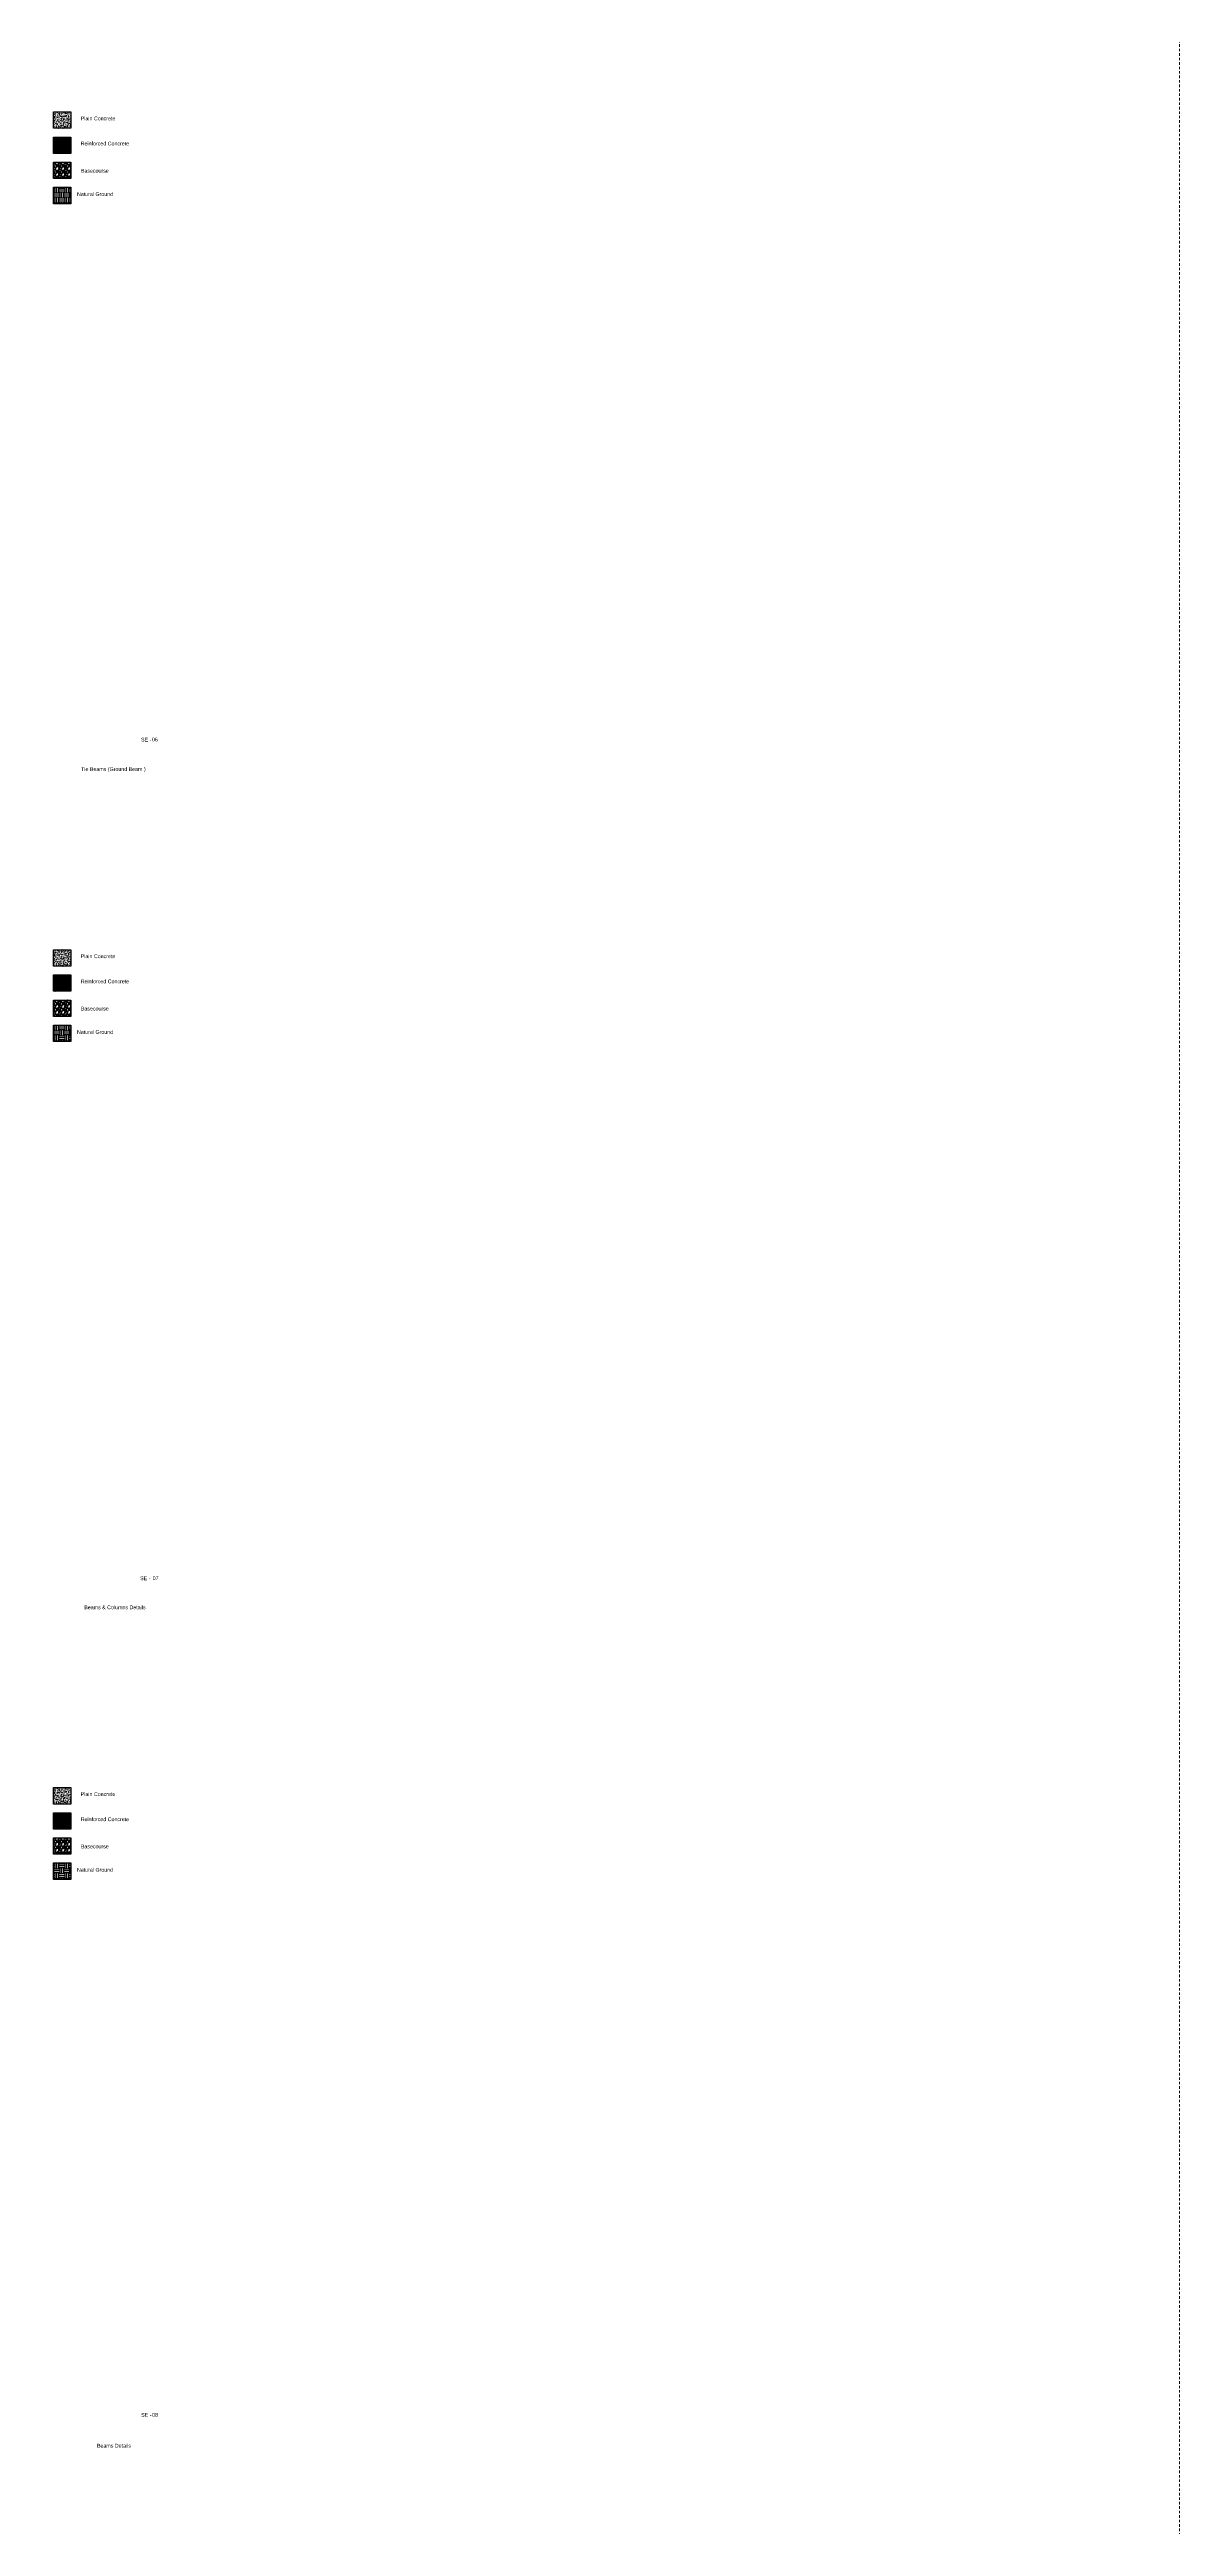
# Model space of a CAD drawing. Extents: x 166525 to 167198, y 178739 to 179747.
# Drawn here: x 166666.2 to 166723.1, y 179342.2 to 179466.9 of the extents above; entities that cross this region are included whole.
import ezdxf

# ---------------------------------------------------------------- set-up
doc = ezdxf.new("R2010")
doc.units = 0
doc.header["$MEASUREMENT"] = 0
doc.linetypes.add('HIDDEN2', pattern=[0.1875, 0.125, -0.0625])
doc.layers.get('0').update_dxf_attribs({"linetype": 'CONTINUOUS'})
for name, color, linetype in [('000FRAME', 7, 'CONTINUOUS'), ('006COL', 5, 'CONTINUOUS'), ('007HATH', 8, 'CONTINUOUS'), ('Line 1', 2, 'CONTINUOUS'), ('TXT', 6, 'CONTINUOUS')]:
    doc.layers.add(name, color=color, linetype=linetype)
doc.layers.add('BEAM', color=6, linetype='CONTINUOUS', lineweight=13)

msp = doc.modelspace()

# ---------------------------------------------------------------- hatches: boundary and pattern name
at = {"linetype": 'Continuous'}
h = msp.add_hatch(dxfattribs=at)
h.set_pattern_fill('EARTH', color=8, style=0)
h.set_pattern_definition([(0, (-0.29138, 210.76524), (0.25, 0.25), [0.25, -0.25]), (0, (-0.29138, 210.859), (0.25, 0.25), [0.25, -0.25]), (0, (-0.29138, 210.95274), (0.25, 0.25), [0.25, -0.25]), (90, (-0.26013, 210.984), (-0.25, 0.25), [0.25, -0.25]), (90, (-0.16638, 210.984), (-0.25, 0.25), [0.25, -0.25]), (90, (-0.07263, 210.984), (-0.25, 0.25), [0.25, -0.25])])
h.paths.add_polyline_path([(166667.29067, 179459.99004), (166666.40831, 179459.99004), (166666.40831, 179459.16338), (166667.29067, 179459.16338)])
h = msp.add_hatch(dxfattribs=at)
h.set_pattern_fill('EARTH', color=8, style=0)
h.set_pattern_definition([(0, (-0.29138, 168.57447), (0.25, 0.25), [0.25, -0.25]), (0, (-0.29138, 168.66822), (0.25, 0.25), [0.25, -0.25]), (0, (-0.29138, 168.76197), (0.25, 0.25), [0.25, -0.25]), (90, (-0.26013, 168.79322), (-0.25, 0.25), [0.25, -0.25]), (90, (-0.16638, 168.79322), (-0.25, 0.25), [0.25, -0.25]), (90, (-0.07263, 168.79322), (-0.25, 0.25), [0.25, -0.25])])
h.paths.add_polyline_path([(166667.29067, 179417.79927), (166666.40831, 179417.79927), (166666.40831, 179416.97261), (166667.29067, 179416.97261)])
h = msp.add_hatch(dxfattribs=at)
h.set_pattern_fill('EARTH', color=8, style=0)
h.set_pattern_definition([(0, (-0.29138, 126.3837), (0.25, 0.25), [0.25, -0.25]), (0, (-0.29138, 126.47745), (0.25, 0.25), [0.25, -0.25]), (0, (-0.29138, 126.5712), (0.25, 0.25), [0.25, -0.25]), (90, (-0.26013, 126.60245), (-0.25, 0.25), [0.25, -0.25]), (90, (-0.16638, 126.60245), (-0.25, 0.25), [0.25, -0.25]), (90, (-0.07263, 126.60245), (-0.25, 0.25), [0.25, -0.25])])
h.paths.add_polyline_path([(166667.29067, 179375.6085), (166666.40831, 179375.6085), (166666.40831, 179374.78184), (166667.29067, 179374.78184)])
at = {"layer": '006COL'}
h = msp.add_hatch(dxfattribs=at)
h.set_pattern_fill('ANSI37', color=8, scale=0.38995, angle=90, style=0)
h.set_pattern_definition([(135, (166535.93206, 179341.15824), (-0.034467066, -0.034467066), []), (225, (166535.93206, 179341.15824), (0.034467066, -0.034467066), [])])
h.paths.add_polyline_path([(166666.40831, 179462.52088), (166666.40831, 179461.69422), (166667.29067, 179461.69422), (166667.29067, 179462.52088)])
h = msp.add_hatch(dxfattribs=at)
h.set_pattern_fill('ANSI37', color=8, scale=0.38995, angle=90, style=0)
h.set_pattern_definition([(135, (166535.93206, 179298.96747), (-0.034467066, -0.034467066), []), (225, (166535.93206, 179298.96747), (0.034467066, -0.034467066), [])])
h.paths.add_polyline_path([(166666.40831, 179420.33011), (166666.40831, 179419.50345), (166667.29067, 179419.50345), (166667.29067, 179420.33011)])
h = msp.add_hatch(dxfattribs=at)
h.set_pattern_fill('ANSI37', color=8, scale=0.38995, angle=90, style=0)
h.set_pattern_definition([(135, (166535.93206, 179256.7767), (-0.034467066, -0.034467066), []), (225, (166535.93206, 179256.7767), (0.034467066, -0.034467066), [])])
h.paths.add_polyline_path([(166666.40831, 179378.13934), (166666.40831, 179377.31268), (166667.29067, 179377.31268), (166667.29067, 179378.13934)])
at = {"layer": '007HATH'}
h = msp.add_hatch(dxfattribs=at)
h.set_pattern_fill('AR-CONC', color=8, scale=0.015598, angle=270, style=0)
h.set_pattern_definition([(320, (166539.80306, 179340.40512), (-0.009788086, -0.11187834), [0.01169851, -0.12868361]), (265, (166539.80306, 179340.40512), (0.11732703, 0.02164245), [0.00935881, -0.10294689]), (10.451444, (166539.80224, 179340.39579), (0.10753894, -0.09023589), [0.009942204, -0.10936424]), (316.1842, (166539.83425, 179340.40512), (-0.02581772, -0.16646845), [0.01754777, -0.19302542]), (6.63564, (166539.8321, 179340.39124), (0.15194315, -0.1457887), [0.01491331, -0.16404645]), (261.18416, (166539.83425, 179340.40512), (0.15194315, -0.1457887), [0.01403821, -0.15442033]), (291, (166539.82645, 179340.38952), (-0.06280055, -0.09310564), [0.01169851, -0.12868361]), (236, (166539.82645, 179340.38952), (0.113109, -0.03795236), [0.00935881, -0.10294689]), (341.451445, (166539.82122, 179340.38176), (0.05030845, -0.131058), [0.0099422, -0.10936424]), (307.5, (166539.803057, 179340.405116), (0.051924828, -0.001896696), [0, -0.101699048, 0, -0.10450669, 0, -0.10333684]), (277.5, (166539.803057, 179340.405116), (0.061520392, -0.041033622), [0, -0.059584411, 0, -0.099359346, 0, -0.039384984]), (237.5, (166539.803057, 179340.4399), (-0.003518112, -0.083265695), [0, -0.038995034, 0, -0.121664505, 0, -0.16143944]), (227.5, (166539.80306, 179340.4555), (0.01561439, -0.090965457), [0, -0.050693544, 0, -0.08079771, 0, -0.1146454])])
h.paths.add_polyline_path([(166667.29067, 179463.78629), (166666.40831, 179463.78629), (166666.40831, 179462.95964), (166667.29067, 179462.95964)])
h = msp.add_hatch(dxfattribs=at)
h.set_pattern_fill('AR-CONC', color=8, scale=0.015598, angle=270, style=0)
h.set_pattern_definition([(320, (166539.80306, 179298.214345), (-0.009788086, -0.11187834), [0.01169851, -0.12868361]), (265, (166539.80306, 179298.21434), (0.11732703, 0.02164245), [0.00935881, -0.10294689]), (10.451444, (166539.80224, 179298.20502), (0.10753894, -0.09023589), [0.009942204, -0.10936424]), (316.1842, (166539.83425, 179298.21434), (-0.02581772, -0.16646845), [0.01754777, -0.19302542]), (6.63564, (166539.8321, 179298.20047), (0.15194315, -0.1457887), [0.01491331, -0.16404645]), (261.18416, (166539.83425, 179298.21434), (0.15194315, -0.1457887), [0.01403821, -0.15442033]), (291, (166539.82645, 179298.19875), (-0.06280055, -0.09310564), [0.01169851, -0.12868361]), (236, (166539.82645, 179298.19875), (0.113109, -0.03795236), [0.00935881, -0.10294689]), (341.451445, (166539.82122, 179298.19099), (0.05030845, -0.131058), [0.0099422, -0.10936424]), (307.5, (166539.803057, 179298.214345), (0.051924828, -0.001896696), [0, -0.101699048, 0, -0.10450669, 0, -0.10333684]), (277.5, (166539.803057, 179298.214345), (0.061520392, -0.041033622), [0, -0.059584411, 0, -0.099359346, 0, -0.039384984]), (237.5, (166539.803057, 179298.24913), (-0.003518112, -0.083265695), [0, -0.038995034, 0, -0.121664505, 0, -0.16143944]), (227.5, (166539.80306, 179298.26473), (0.01561439, -0.090965457), [0, -0.050693544, 0, -0.08079771, 0, -0.1146454])])
h.paths.add_polyline_path([(166667.29067, 179421.59552), (166666.40831, 179421.59552), (166666.40831, 179420.76887), (166667.29067, 179420.76887)])
h = msp.add_hatch(dxfattribs=at)
h.set_pattern_fill('AR-CONC', color=8, scale=0.015598, angle=270, style=0)
h.set_pattern_definition([(320, (166539.80306, 179256.02357), (-0.009788086, -0.11187834), [0.01169851, -0.12868361]), (265, (166539.80306, 179256.02357), (0.11732703, 0.02164245), [0.00935881, -0.10294689]), (10.451444, (166539.80224, 179256.01425), (0.10753894, -0.09023589), [0.009942204, -0.10936424]), (316.1842, (166539.83425, 179256.02357), (-0.02581772, -0.16646845), [0.01754777, -0.19302542]), (6.63564, (166539.8321, 179256.0097), (0.15194315, -0.1457887), [0.01491331, -0.16404645]), (261.18416, (166539.83425, 179256.02357), (0.15194315, -0.1457887), [0.01403821, -0.15442033]), (291, (166539.82645, 179256.00798), (-0.06280055, -0.09310564), [0.01169851, -0.12868361]), (236, (166539.82645, 179256.00798), (0.113109, -0.03795236), [0.00935881, -0.10294689]), (341.451445, (166539.82122, 179256.00022), (0.05030845, -0.131058), [0.0099422, -0.10936424]), (307.5, (166539.803057, 179256.023574), (0.051924828, -0.001896696), [0, -0.101699048, 0, -0.10450669, 0, -0.10333684]), (277.5, (166539.803057, 179256.023574), (0.061520392, -0.041033622), [0, -0.059584411, 0, -0.099359346, 0, -0.039384984]), (237.5, (166539.803057, 179256.058358), (-0.003518112, -0.083265695), [0, -0.038995034, 0, -0.121664505, 0, -0.16143944]), (227.5, (166539.80306, 179256.073956), (0.01561439, -0.090965457), [0, -0.050693544, 0, -0.08079771, 0, -0.1146454])])
h.paths.add_polyline_path([(166667.29067, 179379.40475), (166666.40831, 179379.40475), (166666.40831, 179378.5781), (166667.29067, 179378.5781)])
at = {"layer": 'Line 1', "linetype": 'Continuous'}
h = msp.add_hatch(dxfattribs=at)
h.set_pattern_fill('GRAVEL', color=8, scale=0.3, style=0)
h.set_pattern_definition([(228.012787504, (-0.075382, 211.065238), (-2.4, -2.7), [0.0403608, -3.99572641412]), (184.969740728, (-0.102382, 211.035238), (3.6, 0.3), [0.0692604, -6.85677742837]), (132.510447078, (-0.171382, 211.029238), (3, -3.3), [0.0488364, -4.83480977883]), (267.273689006, (-0.288382, 210.954238), (0.3, 6), [0.0630714, -6.2440674125]), (292.833654178, (-0.291382, 210.891238), (-1.5, 3.6), [0.0618465, -6.12281193843]), (357.273689006, (-0.267382, 210.834238), (-6, 0.3), [0.0630714, -6.2440674125]), (37.6942404667, (-0.204382, 210.831238), (-3.9, -3), [0.0834087, -8.25745456467]), (72.255328375, (-0.138382, 210.882238), (2.1, 6.6), [0.0787464, -7.79589644904]), (121.429565615, (-0.114382, 210.957238), (-2.4, 3.9), [0.063285, -6.26522193292]), (175.236358309, (-0.147382, 211.011238), (3.3, -0.3), [0.0722496, -3.54022877364]), (222.397437798, (-0.219382, 211.017238), (-3.6, -3.3), [0.0934344, -9.25001250144]), (138.814074834, (0.008618, 210.951238), (-2.1, 1.8), [0.0318903, -3.15715344382]), (171.46923439, (-0.015382, 210.972238), (3.9, -0.6), [0.0606711, -6.00645342485]), (225, (-0.07538, 210.98124), (-3e-17, -0.3), [0.0424263, -0.3818377687]), (203.198590514, (-0.09638, 211.017238), (1.5, 0.6), [0.0228474, -2.26188453176]), (291.801409486, (-0.11738, 211.00824), (-0.3, 0.9), [0.0323109, -1.58323854214]), (30.963756532, (-0.10538, 210.97824), (0.9, 0.6), [0.0524787, -1.69680686845]), (161.565051177, (-0.06038, 211.00524), (0.6, -0.3), [0.0379473, -0.91073599805]), (16.389540334, (-0.291382, 211.008238), (3, 0.9), [0.05316, -5.262853544]), (70.346175942, (-0.240382, 211.023238), (-1.2000000000004, -3.300000000001), [0.0445983, -4.4152223242]), (293.198590514, (-0.06038, 211.065238), (-0.6, 1.5), [0.0456945, -2.23903743176]), (343.610459666, (-0.042382, 211.023238), (-3, 0.9), [0.05316, -5.262853544]), (339.44395478, (-0.29138, 210.822238), (-1.5, 0.6), [0.051264, -2.5119371236]), (294.775140569, (-0.243382, 210.804238), (-1.5, 3.3), [0.0429534, -4.252392919]), (66.801409486, (-0.05738, 210.765238), (0.6, 1.5), [0.0456945, -2.23903743176]), (17.354024636, (-0.039382, 210.807238), (-3.9, -1.2), [0.0502893, -4.97862708427]), (69.44395478, (-0.20438, 210.765238), (-0.6, -1.5), [0.025632, -2.5375691236]), (101.309932474, (-0.07538, 210.76524), (-0.3, 1.2), [0.015297, -1.51440885408]), (165.963756532, (-0.07838, 210.78024), (0.9, -0.3), [0.0618465, -1.1750851877]), (186.009005957, (-0.138382, 210.795238), (3, 0.3), [0.057315, -5.67417695236]), (303.690067526, (-0.10538, 210.95124), (-0.3, 0.6), [0.0432666, -1.03839878264]), (353.157226587, (-0.081382, 210.915238), (5.1, -0.6), [0.0755382, -7.4782687872]), (60.945395901, (-0.006382, 210.906238), (-1.2, -2.1), [0.0308868, -3.0578022423]), (90, (0.00862, 210.93324), (-0.3, 0.3), [0.018, -0.282]), (120.256437164, (-0.144382, 210.804238), (1.2, -2.1), [0.0416772, -4.12605599683]), (48.012787504, (-0.165382, 210.840238), (2.4, 2.7), [0.0807216, -3.95536561412]), (0, (-0.11138, 210.90024), (0.3, 0.3), [0.078, -0.222]), (325.304846469, (-0.033382, 210.900238), (3, -2.1), [0.0474342, -4.69598229025]), (254.054604099, (0.00562, 210.873238), (-0.3, -1.2), [0.0436806, -2.1403523668]), (207.645975364, (-0.006382, 210.831238), (-5.7, -3), [0.0711195, -7.04084225468]), (175.42607874, (-0.069382, 210.798238), (-3.9, 0.3), [0.0752397, -7.4487220224])])
h.paths.add_polyline_path([(166667.29067, 179461.25546), (166666.40831, 179461.25546), (166666.40831, 179460.4288), (166667.29067, 179460.4288)])
h = msp.add_hatch(dxfattribs=at)
h.set_pattern_fill('GRAVEL', color=8, scale=0.3, style=0)
h.set_pattern_definition([(228.012787504, (-0.075382, 168.874467), (-2.4, -2.7), [0.0403608, -3.99572641412]), (184.969740728, (-0.102382, 168.844467), (3.6, 0.3), [0.0692604, -6.85677742837]), (132.510447078, (-0.171382, 168.838467), (3, -3.3), [0.0488364, -4.83480977883]), (267.273689006, (-0.288382, 168.763467), (0.3, 6), [0.0630714, -6.2440674125]), (292.833654178, (-0.291382, 168.700467), (-1.5, 3.6), [0.0618465, -6.12281193843]), (357.273689006, (-0.267382, 168.643467), (-6, 0.3), [0.0630714, -6.2440674125]), (37.6942404667, (-0.204382, 168.640467), (-3.9, -3), [0.0834087, -8.25745456467]), (72.255328375, (-0.138382, 168.691467), (2.1, 6.6), [0.0787464, -7.79589644904]), (121.429565615, (-0.114382, 168.766467), (-2.4, 3.9), [0.063285, -6.26522193292]), (175.236358309, (-0.147382, 168.820467), (3.3, -0.3), [0.0722496, -3.54022877364]), (222.397437798, (-0.219382, 168.826467), (-3.6, -3.3), [0.0934344, -9.25001250144]), (138.814074834, (0.008618, 168.760467), (-2.1, 1.8), [0.0318903, -3.15715344382]), (171.46923439, (-0.015382, 168.781467), (3.9, -0.6), [0.0606711, -6.00645342485]), (225, (-0.07538, 168.79047), (-3e-17, -0.3), [0.0424263, -0.3818377687]), (203.198590514, (-0.09638, 168.826467), (1.5, 0.6), [0.0228474, -2.26188453176]), (291.801409486, (-0.11738, 168.817467), (-0.3, 0.9), [0.0323109, -1.58323854214]), (30.963756532, (-0.10538, 168.787467), (0.9, 0.6), [0.0524787, -1.69680686845]), (161.565051177, (-0.06038, 168.81447), (0.6, -0.3), [0.0379473, -0.91073599805]), (16.389540334, (-0.291382, 168.817467), (3, 0.9), [0.05316, -5.262853544]), (70.346175942, (-0.240382, 168.832467), (-1.2000000000004, -3.300000000001), [0.0445983, -4.4152223242]), (293.198590514, (-0.06038, 168.874467), (-0.6, 1.5), [0.0456945, -2.23903743176]), (343.610459666, (-0.042382, 168.832467), (-3, 0.9), [0.05316, -5.262853544]), (339.44395478, (-0.29138, 168.631467), (-1.5, 0.6), [0.051264, -2.5119371236]), (294.775140569, (-0.243382, 168.613467), (-1.5, 3.3), [0.0429534, -4.252392919]), (66.801409486, (-0.05738, 168.574467), (0.6, 1.5), [0.0456945, -2.23903743176]), (17.354024636, (-0.039382, 168.616467), (-3.9, -1.2), [0.0502893, -4.97862708427]), (69.44395478, (-0.20438, 168.574467), (-0.6, -1.5), [0.025632, -2.5375691236]), (101.309932474, (-0.07538, 168.57447), (-0.3, 1.2), [0.015297, -1.51440885408]), (165.963756532, (-0.07838, 168.58947), (0.9, -0.3), [0.0618465, -1.1750851877]), (186.009005957, (-0.138382, 168.604467), (3, 0.3), [0.057315, -5.67417695236]), (303.690067526, (-0.10538, 168.76047), (-0.3, 0.6), [0.0432666, -1.03839878264]), (353.157226587, (-0.081382, 168.724467), (5.1, -0.6), [0.0755382, -7.4782687872]), (60.945395901, (-0.006382, 168.715467), (-1.2, -2.1), [0.0308868, -3.0578022423]), (90, (0.00862, 168.74247), (-0.3, 0.3), [0.018, -0.282]), (120.256437164, (-0.144382, 168.613467), (1.2, -2.1), [0.0416772, -4.12605599683]), (48.012787504, (-0.165382, 168.649467), (2.4, 2.7), [0.0807216, -3.95536561412]), (0, (-0.11138, 168.70947), (0.3, 0.3), [0.078, -0.222]), (325.304846469, (-0.033382, 168.709467), (3, -2.1), [0.0474342, -4.69598229025]), (254.054604099, (0.00562, 168.682467), (-0.3, -1.2), [0.0436806, -2.1403523668]), (207.645975364, (-0.006382, 168.640467), (-5.7, -3), [0.0711195, -7.04084225468]), (175.42607874, (-0.069382, 168.607467), (-3.9, 0.3), [0.0752397, -7.4487220224])])
h.paths.add_polyline_path([(166667.29067, 179419.06469), (166666.40831, 179419.06469), (166666.40831, 179418.23803), (166667.29067, 179418.23803)])
h = msp.add_hatch(dxfattribs=at)
h.set_pattern_fill('GRAVEL', color=8, scale=0.3, style=0)
h.set_pattern_definition([(228.012787504, (-0.075382, 126.683696), (-2.4, -2.7), [0.0403608, -3.99572641412]), (184.969740728, (-0.102382, 126.653696), (3.6, 0.3), [0.0692604, -6.85677742837]), (132.510447078, (-0.171382, 126.647696), (3, -3.3), [0.0488364, -4.83480977883]), (267.273689006, (-0.288382, 126.572696), (0.3, 6), [0.0630714, -6.2440674125]), (292.833654178, (-0.291382, 126.509696), (-1.5, 3.6), [0.0618465, -6.12281193843]), (357.273689006, (-0.267382, 126.452696), (-6, 0.3), [0.0630714, -6.2440674125]), (37.6942404667, (-0.204382, 126.449696), (-3.9, -3), [0.0834087, -8.25745456467]), (72.255328375, (-0.138382, 126.500696), (2.1, 6.6), [0.0787464, -7.79589644904]), (121.429565615, (-0.114382, 126.575696), (-2.4, 3.9), [0.063285, -6.26522193292]), (175.236358309, (-0.147382, 126.629696), (3.3, -0.3), [0.0722496, -3.54022877364]), (222.397437798, (-0.219382, 126.635696), (-3.6, -3.3), [0.0934344, -9.25001250144]), (138.814074834, (0.008618, 126.569696), (-2.1, 1.8), [0.0318903, -3.15715344382]), (171.46923439, (-0.015382, 126.590696), (3.9, -0.6), [0.0606711, -6.00645342485]), (225, (-0.07538, 126.5997), (-3e-17, -0.3), [0.0424263, -0.3818377687]), (203.198590514, (-0.09638, 126.635696), (1.5, 0.6), [0.0228474, -2.26188453176]), (291.801409486, (-0.11738, 126.626696), (-0.3, 0.9), [0.0323109, -1.58323854214]), (30.963756532, (-0.10538, 126.596696), (0.9, 0.6), [0.0524787, -1.69680686845]), (161.565051177, (-0.06038, 126.6237), (0.6, -0.3), [0.0379473, -0.91073599805]), (16.389540334, (-0.291382, 126.626696), (3, 0.9), [0.05316, -5.262853544]), (70.346175942, (-0.240382, 126.641696), (-1.2000000000004, -3.300000000001), [0.0445983, -4.4152223242]), (293.198590514, (-0.06038, 126.683696), (-0.6, 1.5), [0.0456945, -2.23903743176]), (343.610459666, (-0.042382, 126.641696), (-3, 0.9), [0.05316, -5.262853544]), (339.44395478, (-0.29138, 126.440696), (-1.5, 0.6), [0.051264, -2.5119371236]), (294.775140569, (-0.243382, 126.422696), (-1.5, 3.3), [0.0429534, -4.252392919]), (66.801409486, (-0.05738, 126.383696), (0.6, 1.5), [0.0456945, -2.23903743176]), (17.354024636, (-0.039382, 126.425696), (-3.9, -1.2), [0.0502893, -4.97862708427]), (69.44395478, (-0.20438, 126.383696), (-0.6, -1.5), [0.025632, -2.5375691236]), (101.309932474, (-0.07538, 126.383696), (-0.3, 1.2), [0.015297, -1.51440885408]), (165.963756532, (-0.07838, 126.398696), (0.9, -0.3), [0.0618465, -1.1750851877]), (186.009005957, (-0.138382, 126.413696), (3, 0.3), [0.057315, -5.67417695236]), (303.690067526, (-0.10538, 126.5697), (-0.3, 0.6), [0.0432666, -1.03839878264]), (353.157226587, (-0.081382, 126.533696), (5.1, -0.6), [0.0755382, -7.4782687872]), (60.945395901, (-0.006382, 126.524696), (-1.2, -2.1), [0.0308868, -3.0578022423]), (90, (0.00862, 126.5517), (-0.3, 0.3), [0.018, -0.282]), (120.256437164, (-0.144382, 126.422696), (1.2, -2.1), [0.0416772, -4.12605599683]), (48.012787504, (-0.165382, 126.458696), (2.4, 2.7), [0.0807216, -3.95536561412]), (0, (-0.11138, 126.5187), (0.3, 0.3), [0.078, -0.222]), (325.304846469, (-0.033382, 126.518696), (3, -2.1), [0.0474342, -4.69598229025]), (254.054604099, (0.00562, 126.491696), (-0.3, -1.2), [0.0436806, -2.1403523668]), (207.645975364, (-0.006382, 126.449696), (-5.7, -3), [0.0711195, -7.04084225468]), (175.42607874, (-0.069382, 126.416696), (-3.9, 0.3), [0.0752397, -7.4487220224])])
h.paths.add_polyline_path([(166667.29067, 179376.87392), (166666.40831, 179376.87392), (166666.40831, 179376.04726), (166667.29067, 179376.04726)])

# ---------------------------------------------------------------- linework, layer by layer
at = {"layer": '000FRAME', "color": 7}
for points in [[(166667.29067, 179463.78629), (166667.29067, 179462.95964), (166666.40831, 179462.95964), (166666.40831, 179463.78629)], [(166667.29067, 179462.52088), (166667.29067, 179461.69422), (166666.40831, 179461.69422), (166666.40831, 179462.52088)], [(166667.29067, 179461.25546), (166667.29067, 179460.4288), (166666.40831, 179460.4288), (166666.40831, 179461.25546)], [(166667.29067, 179459.99004), (166667.29067, 179459.16338), (166666.40831, 179459.16338), (166666.40831, 179459.99004)], [(166667.29067, 179421.59552), (166667.29067, 179420.76887), (166666.40831, 179420.76887), (166666.40831, 179421.59552)], [(166667.29067, 179420.33011), (166667.29067, 179419.50345), (166666.40831, 179419.50345), (166666.40831, 179420.33011)], [(166667.29067, 179419.06469), (166667.29067, 179418.23803), (166666.40831, 179418.23803), (166666.40831, 179419.06469)], [(166667.29067, 179417.79927), (166667.29067, 179416.97261), (166666.40831, 179416.97261), (166666.40831, 179417.79927)], [(166667.29067, 179379.40475), (166667.29067, 179378.5781), (166666.40831, 179378.5781), (166666.40831, 179379.40475)], [(166667.29067, 179378.13934), (166667.29067, 179377.31268), (166666.40831, 179377.31268), (166666.40831, 179378.13934)], [(166667.29067, 179376.87392), (166667.29067, 179376.04726), (166666.40831, 179376.04726), (166666.40831, 179376.87392)], [(166667.29067, 179375.6085), (166667.29067, 179374.78184), (166666.40831, 179374.78184), (166666.40831, 179375.6085)]]:
    msp.add_lwpolyline(points, close=True, dxfattribs=at)
at = {"layer": 'BEAM', "linetype": 'HIDDEN2'}
msp.add_lwpolyline([(166571.80888, 179747.31335), (166723.13076, 179747.31335), (166723.13076, 178879.79299), (166571.80888, 178879.79299)], close=True, dxfattribs=at)

# ---------------------------------------------------------------- texts
at = {"layer": 'TXT', "color": 7, "char_height": 0.1904466}
for s, insert, width, attachment_point in [('{\\fArial|b0|i0|c0|p34;Plain Concrete}', (166668.6533, 179463.55303), 2.9052944, 2), ('{\\fArial|b0|i0|c0|p34;Reinforced Concrete}', (166669.00108, 179462.28761), 2.9052944, 2), ('{\\fArial|b0|i0|c0|p34;Basecourse }', (166668.49097, 179460.91714), 2.9052944, 2), ('{\\fArial|b0|i0|c0|p34;Natural Ground}', (166668.50275, 179459.74175), 2.9052944, 2), ('\\A1;{\\fArial|b0|i0|c0|p34;SE -}', (166671.3365, 179432.27053), 2.6058199, 3), ('\\A1;{\\fArial|b0|i0|c0|p34;06}', (166671.66417, 179432.27563), 2.6058199, 3), ('{\\fArial|b0|i0|c0|p34;Tie Beams (Ground Beam )}', (166671.05364, 179430.78638), 3.3037983, 3), ('{\\fArial|b0|i0|c0|p34;Plain Concrete}', (166668.6533, 179421.36226), 2.9052944, 2), ('{\\fArial|b0|i0|c0|p34;Reinforced Concrete}', (166669.00108, 179420.09684), 2.9052944, 2), ('{\\fArial|b0|i0|c0|p34;Basecourse }', (166668.49097, 179418.72637), 2.9052944, 2), ('{\\fArial|b0|i0|c0|p34;Natural Ground}', (166668.50275, 179417.55098), 2.9052944, 2), ('\\A1;{\\fArial|b0|i0|c0|p34;SE -}', (166671.29268, 179390.03976), 2.6058199, 3), ('\\A1;{\\fArial|b0|i0|c0|p34;07}', (166671.70225, 179390.04486), 2.6058199, 3), ('{\\fArial|b0|i0|c0|p34;Beams & Columns Details}', (166671.05043, 179388.57884), 3.4436981, 3), ('{\\fArial|b0|i0|c0|p34;Plain Concrete}', (166668.6533, 179379.17149), 2.9052944, 2), ('{\\fArial|b0|i0|c0|p34;Reinforced Concrete}', (166669.00108, 179377.90607), 2.9052944, 2), ('{\\fArial|b0|i0|c0|p34;Basecourse }', (166668.49097, 179376.5356), 2.9052944, 2), ('{\\fArial|b0|i0|c0|p34;Natural Ground}', (166668.50275, 179375.36021), 2.9052944, 2), ('\\A1;{\\fArial|b0|i0|c0|p34;SE -}', (166671.34291, 179347.91024), 2.6058199, 3), ('\\A1;{\\fArial|b0|i0|c0|p34;08}', (166671.67057, 179347.91534), 2.6058199, 3), ('{\\fArial|b0|i0|c0|p34;Beams Details}', (166670.31323, 179346.36034), 2.9052944, 3)]:
    msp.add_mtext(s, dxfattribs=dict(at, insert=insert, width=width, attachment_point=attachment_point))

doc.saveas('drawing.dxf')
